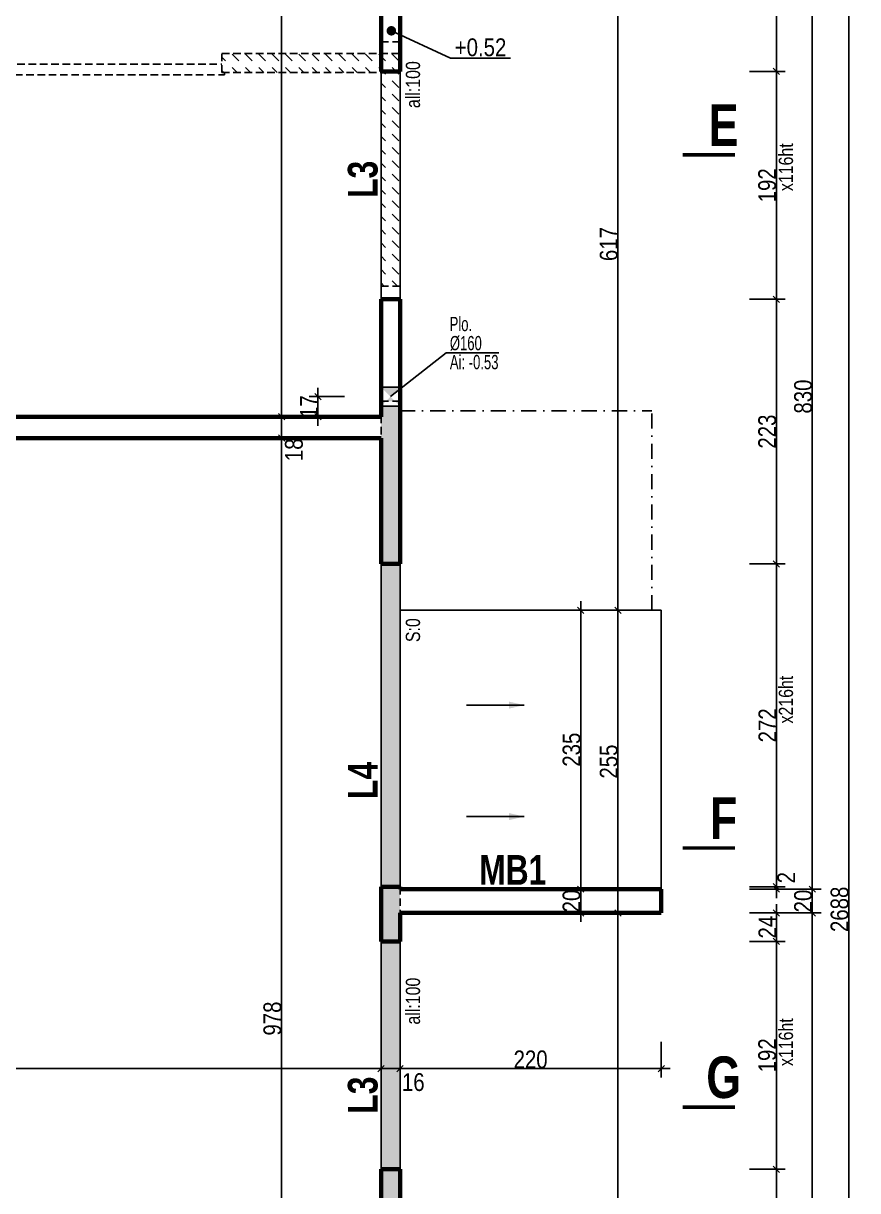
# Model space of a CAD drawing. Header units: centimetres. Extents: x 38820 to 82487, y -36363 to -12804.
# Drawn here: x 50408 to 51111, y -21687 to -20704 of the extents above; entities that cross this region are included whole.
import ezdxf
from ezdxf.enums import TextEntityAlignment as Align

# ---------------------------------------------------------------- set-up
doc = ezdxf.new("R2010")
doc.units = ezdxf.units.CM
doc.header["$LTSCALE"] = 0.5
doc.linetypes.add('CACHEX2', pattern=[19.05, 12.7, -6.35])
doc.linetypes.add('TIRETPTX2', pattern=[50.8, 25.4, -12.7, 0, -12.7])
doc.layers.get('DEFPOINTS').update_dxf_attribs({"linetype": 'CONTINUOUS'})
for name, color, linetype in [('01_cote_gen', 4, 'CONTINUOUS'), ('01_isolant ext', 2, 'TIRETPTX2'), ('01_linteaux', 2, 'CONTINUOUS'), ('01_murs_sup', 2, 'CACHEX2'), ('01_resv', 32, 'CONTINUOUS'), ('01_texte', 230, 'CONTINUOUS'), ('AA_COTES', 2, 'CONTINUOUS')]:
    doc.layers.add(name, color=color, linetype=linetype)
doc.layers.add('01_murs_coup', color=5, linetype='CONTINUOUS', lineweight=60)
doc.styles.add('Arial Narrow', font='ARIALN.TTF')
doc.styles.add('impact', font='impact.ttf')
doc.styles.add('MATTE_TXT', font='arial.ttf')
doc.styles.add('STYLE2', font='ARIALN.TTF')
doc.dimstyles.new('JB50', dxfattribs={"dimscale": 0.1, "dimtxt": 150, "dimasz": 15, "dimexe": 0.1, "dimexo": 0.1, "dimgap": 0.09, "dimtad": 1, "dimdec": 1, "dimdsep": 46, "dimtxsty": 'STYLE2', "dimblk1": 'BOND_G', "dimblk2": 'BOND_D', "dimsah": 1, "dimcen": 1.5, "dimdle": 0.01, "dimse1": 1, "dimse2": 1, "dimclrd": 4, "dimclre": 2, "dimclrt": 6, "dimazin": 2, "dimtfac": 2.333333, "dimtdec": 1, "dimtix": 1, "dimtmove": 2, "dimatfit": 3, "dimldrblk": 'BOND_G', "dimfxl": 1, "dimtolj": 1, "dimtzin": 0, "dimarcsym": 0})
pattern_1 = [(135, (-18726.4956, -4683.299), (-11.22532015, 9e-16), [7.9375, -7.9375])]

# ---------------------------------------------------------------- blocks, each defined once
blk = doc.blocks.new('BOND_G')
at = {"layer": 'AA_COTES', "color": 0}
for p, q in [((0, -5), (0, 15)), ((5, 0), (-5, 0)), ((1.77, 1.77), (-1.77, -1.77))]:
    blk.add_line(p, q, dxfattribs=at)
blk = doc.blocks.new('BOND_D')
at = {"layer": 'AA_COTES', "color": 0}
for p, q in [((5, 0), (-5, 0)), ((-1.77, -1.77), (1.77, 1.77)), ((0, 5), (0, -15))]:
    blk.add_line(p, q, dxfattribs=at)
blk = doc.blocks.new('*D1462')
at = {"layer": '01_cote_gen', "color": 4, "lineweight": -2, "transparency": 16777216}
blk.add_line((50625.78, -22029.84), (50625.78, -21054.84), dxfattribs=at)
at = {"layer": 'DEFPOINTS', "color": 0}
for p in [(50618.27, -21053.34), (50625.78, -21053.34), (50618.28, -22031.34)]:
    blk.add_point(p, dxfattribs=at)
at = {"layer": '01_cote_gen', "color": 4, "lineweight": -2, "transparency": 16777216, "xscale": 1.5, "yscale": 1.5, "zscale": 1.5}
for name, p, rotation in [('BOND_D', (50625.78, -21053.34), 90), ('BOND_G', (50625.78, -22031.34), 270)]:
    blk.add_blockref(name, p, dxfattribs=dict(at, rotation=rotation))
at = {"layer": '01_cote_gen', "color": 6, "transparency": 16777216, "insert": (50618.11, -21542.34), "char_height": 15, "attachment_point": 5, "rotation": 90, "style": 'STYLE2'}
blk.add_mtext('\\A1;978', dxfattribs=at)
blk = doc.blocks.new('*D1463')
at = {"layer": '01_cote_gen', "color": 4, "lineweight": -2, "transparency": 16777216}
blk.add_line((50625.78, -21051.84), (50625.78, -21036.84), dxfattribs=at)
at = {"layer": 'DEFPOINTS', "color": 0}
for p in [(50582.69, -21035.34), (50625.78, -21035.34), (50582.69, -21053.34)]:
    blk.add_point(p, dxfattribs=at)
at = {"layer": '01_cote_gen', "color": 4, "lineweight": -2, "transparency": 16777216, "xscale": 1.5, "yscale": 1.5, "zscale": 1.5}
for name, p, rotation in [('BOND_D', (50625.78, -21035.34), 90), ('BOND_G', (50625.78, -21053.34), 270)]:
    blk.add_blockref(name, p, dxfattribs=dict(at, rotation=rotation))
at = {"layer": '01_cote_gen', "color": 6, "transparency": 16777216, "insert": (50636.28, -21063.16), "char_height": 15, "attachment_point": 5, "rotation": 90, "style": 'STYLE2'}
blk.add_mtext('\\A1;18', dxfattribs=at)
blk = doc.blocks.new('*D1464')
at = {"layer": '01_cote_gen', "color": 4, "lineweight": -2, "transparency": 16777216}
blk.add_line((50625.78, -21033.84), (50625.78, -20123.83), dxfattribs=at)
at = {"layer": 'DEFPOINTS', "color": 0}
for p in [(50618.28, -20122.33), (50625.78, -20122.33), (50618.28, -21035.34)]:
    blk.add_point(p, dxfattribs=at)
at = {"layer": '01_cote_gen', "color": 4, "lineweight": -2, "transparency": 16777216, "xscale": 1.5, "yscale": 1.5, "zscale": 1.5}
for name, p, rotation in [('BOND_D', (50625.78, -20122.33), 90), ('BOND_G', (50625.78, -21035.34), 270)]:
    blk.add_blockref(name, p, dxfattribs=dict(at, rotation=rotation))
at = {"layer": '01_cote_gen', "color": 6, "transparency": 16777216, "insert": (50618.11, -20578.83), "char_height": 15, "attachment_point": 5, "rotation": 90, "style": 'STYLE2'}
blk.add_mtext('\\A1;913', dxfattribs=at)
blk = doc.blocks.new('*D1466')
at = {"layer": '01_cote_gen', "color": 4, "lineweight": -2, "transparency": 16777216}
blk.add_line((51103.61, -20107.83), (51103.61, -22792.82), dxfattribs=at)
at = {"layer": 'DEFPOINTS', "color": 0}
for p in [(51014.16, -20106.33), (51014.44, -22794.32), (51103.61, -22794.32)]:
    blk.add_point(p, dxfattribs=at)
at = {"layer": '01_cote_gen', "color": 4, "lineweight": -2, "transparency": 16777216, "xscale": 1.5, "yscale": 1.5, "zscale": 1.5}
for name, p, rotation in [('BOND_G', (51103.61, -20106.33), 90), ('BOND_D', (51103.61, -22794.32), 270)]:
    blk.add_blockref(name, p, dxfattribs=dict(at, rotation=rotation))
at = {"layer": '01_cote_gen', "color": 6, "transparency": 16777216, "insert": (51095.94, -21450.33), "char_height": 15, "attachment_point": 5, "rotation": 90, "style": 'STYLE2'}
blk.add_mtext('\\A1;2688', dxfattribs=at)
blk = doc.blocks.new('*D1492')
at = {"layer": '01_cote_gen', "color": 4, "lineweight": -2, "transparency": 16777216}
blk.add_line((51042.63, -20604.83), (51042.63, -20742.83), dxfattribs=at)
at = {"layer": 'DEFPOINTS', "color": 0}
for p in [(51014.09, -20603.33), (51014.16, -20744.33), (51042.63, -20744.33)]:
    blk.add_point(p, dxfattribs=at)
at = {"layer": '01_cote_gen', "color": 4, "lineweight": -2, "transparency": 16777216, "xscale": 1.5, "yscale": 1.5, "zscale": 1.5}
for name, p, rotation in [('BOND_G', (51042.63, -20603.33), 90), ('BOND_D', (51042.63, -20744.33), 270)]:
    blk.add_blockref(name, p, dxfattribs=dict(at, rotation=rotation))
at = {"layer": '01_cote_gen', "color": 6, "transparency": 16777216, "insert": (51035.09, -20673.83), "char_height": 15, "attachment_point": 5, "rotation": 90, "style": 'STYLE2'}
blk.add_mtext('\\A1;141', dxfattribs=at)
blk = doc.blocks.new('*D1493')
at = {"layer": '01_cote_gen', "color": 4, "lineweight": -2, "transparency": 16777216}
blk.add_line((51042.63, -20745.83), (51042.63, -20934.83), dxfattribs=at)
at = {"layer": 'DEFPOINTS', "color": 0}
for p in [(51020.13, -20744.33), (50998.16, -20936.33), (51042.63, -20936.33)]:
    blk.add_point(p, dxfattribs=at)
at = {"layer": '01_cote_gen', "color": 4, "lineweight": -2, "transparency": 16777216, "xscale": 1.5, "yscale": 1.5, "zscale": 1.5}
for name, p, rotation in [('BOND_G', (51042.63, -20744.33), 90), ('BOND_D', (51042.63, -20936.33), 270)]:
    blk.add_blockref(name, p, dxfattribs=dict(at, rotation=rotation))
at = {"layer": '01_cote_gen', "color": 6, "transparency": 16777216, "insert": (51034.96, -20840.33), "char_height": 15, "attachment_point": 5, "rotation": 90, "style": 'STYLE2'}
blk.add_mtext('\\A1;192', dxfattribs=at)
blk = doc.blocks.new('*D1345')
at = {"layer": '01_cote_gen', "color": 4, "lineweight": -2, "ltscale": 2, "transparency": 16777216}
blk.add_line((51042.63, -21670.83), (51042.63, -21763.83), dxfattribs=at)
at = {"layer": 'DEFPOINTS', "color": 0, "ltscale": 2}
for p in [(51010.8, -21669.33), (51020.13, -21765.33), (51042.63, -21765.33)]:
    blk.add_point(p, dxfattribs=at)
at = {"layer": '01_cote_gen', "color": 4, "lineweight": -2, "ltscale": 2, "transparency": 16777216, "xscale": 1.5, "yscale": 1.5, "zscale": 1.5}
for name, p, rotation in [('BOND_G', (51042.63, -21669.33), 90), ('BOND_D', (51042.63, -21765.33), 270)]:
    blk.add_blockref(name, p, dxfattribs=dict(at, rotation=rotation))
at = {"layer": '01_cote_gen', "color": 6, "ltscale": 2, "transparency": 16777216, "insert": (51034.96, -21717.33), "char_height": 15, "attachment_point": 5, "rotation": 90, "style": 'STYLE2'}
blk.add_mtext('\\A1;96', dxfattribs=at)
blk = doc.blocks.new('*D1410')
at = {"layer": '01_cote_gen', "color": 4, "lineweight": -2, "ltscale": 2, "transparency": 16777216}
blk.add_line((51042.63, -20937.83), (51042.63, -21157.83), dxfattribs=at)
at = {"layer": 'DEFPOINTS', "color": 0, "ltscale": 2}
for p in [(51020.13, -20936.33), (50725.61, -21159.33), (51042.63, -21159.33)]:
    blk.add_point(p, dxfattribs=at)
at = {"layer": '01_cote_gen', "color": 4, "lineweight": -2, "ltscale": 2, "transparency": 16777216, "xscale": 1.5, "yscale": 1.5, "zscale": 1.5}
for name, p, rotation in [('BOND_G', (51042.63, -20936.33), 90), ('BOND_D', (51042.63, -21159.33), 270)]:
    blk.add_blockref(name, p, dxfattribs=dict(at, rotation=rotation))
at = {"layer": '01_cote_gen', "color": 6, "ltscale": 2, "transparency": 16777216, "insert": (51034.96, -21047.83), "char_height": 15, "attachment_point": 5, "rotation": 90, "style": 'STYLE2'}
blk.add_mtext('\\A1;223', dxfattribs=at)
blk = doc.blocks.new('*D1411')
at = {"layer": '01_cote_gen', "color": 4, "lineweight": -2, "ltscale": 2, "transparency": 16777216}
blk.add_line((51042.63, -21160.83), (51042.63, -21429.83), dxfattribs=at)
at = {"layer": 'DEFPOINTS', "color": 0, "ltscale": 2}
for p in [(51020.13, -21159.33), (50709.61, -21431.33), (51042.63, -21431.33)]:
    blk.add_point(p, dxfattribs=at)
at = {"layer": '01_cote_gen', "color": 4, "lineweight": -2, "ltscale": 2, "transparency": 16777216, "xscale": 1.5, "yscale": 1.5, "zscale": 1.5}
for name, p, rotation in [('BOND_G', (51042.63, -21159.33), 90), ('BOND_D', (51042.63, -21431.33), 270)]:
    blk.add_blockref(name, p, dxfattribs=dict(at, rotation=rotation))
at = {"layer": '01_cote_gen', "color": 6, "ltscale": 2, "transparency": 16777216, "insert": (51035.09, -21295.33), "char_height": 15, "attachment_point": 5, "rotation": 90, "style": 'STYLE2'}
blk.add_mtext('\\A1;272', dxfattribs=at)
blk = doc.blocks.new('*D1412')
at = {"layer": '01_cote_gen', "color": 4, "lineweight": -2, "ltscale": 2, "transparency": 16777216}
for p, q in [((51042.63, -21429.83), (51042.63, -21428.33)), ((51042.63, -21433.33), (51042.63, -21431.33)), ((51042.63, -21434.83), (51042.63, -21436.33))]:
    blk.add_line(p, q, dxfattribs=at)
at = {"layer": 'DEFPOINTS', "color": 0, "ltscale": 2}
for p in [(50945.61, -21433.33), (51020.13, -21431.33), (51042.63, -21431.33)]:
    blk.add_point(p, dxfattribs=at)
at = {"layer": '01_cote_gen', "color": 4, "lineweight": -2, "ltscale": 2, "transparency": 16777216, "xscale": 1.5, "yscale": 1.5, "zscale": 1.5}
for name, p, rotation in [('BOND_D', (51042.63, -21431.33), 270), ('BOND_G', (51042.63, -21433.33), 90)]:
    blk.add_blockref(name, p, dxfattribs=dict(at, rotation=rotation))
at = {"layer": '01_cote_gen', "color": 6, "ltscale": 2, "transparency": 16777216, "insert": (51050.93, -21423.65), "char_height": 15, "attachment_point": 5, "rotation": 90, "style": 'STYLE2'}
blk.add_mtext('\\A1;2', dxfattribs=at)
blk = doc.blocks.new('*D1413')
at = {"layer": '01_cote_gen', "color": 4, "lineweight": -2, "ltscale": 2, "transparency": 16777216}
blk.add_line((51072.87, -20604.83), (51072.87, -21431.83), dxfattribs=at)
at = {"layer": 'DEFPOINTS', "color": 0, "ltscale": 2}
for p in [(51020.13, -20603.33), (50945.61, -21433.33), (51072.87, -21433.33)]:
    blk.add_point(p, dxfattribs=at)
at = {"layer": '01_cote_gen', "color": 4, "lineweight": -2, "ltscale": 2, "transparency": 16777216, "xscale": 1.5, "yscale": 1.5, "zscale": 1.5}
for name, p, rotation in [('BOND_G', (51072.87, -20603.33), 90), ('BOND_D', (51072.87, -21433.33), 270)]:
    blk.add_blockref(name, p, dxfattribs=dict(at, rotation=rotation))
at = {"layer": '01_cote_gen', "color": 6, "ltscale": 2, "transparency": 16777216, "insert": (51065.2, -21018.33), "char_height": 15, "attachment_point": 5, "rotation": 90, "style": 'STYLE2'}
blk.add_mtext('\\A1;830', dxfattribs=at)
blk = doc.blocks.new('*D1414')
at = {"layer": '01_cote_gen', "color": 4, "lineweight": -2, "ltscale": 2, "transparency": 16777216}
blk.add_line((51072.87, -21434.83), (51072.87, -21451.83), dxfattribs=at)
at = {"layer": 'DEFPOINTS', "color": 0, "ltscale": 2}
for p in [(50945.61, -21433.33), (50945.61, -21453.33), (51072.87, -21453.33)]:
    blk.add_point(p, dxfattribs=at)
at = {"layer": '01_cote_gen', "color": 4, "lineweight": -2, "ltscale": 2, "transparency": 16777216, "xscale": 1.5, "yscale": 1.5, "zscale": 1.5}
for name, p, rotation in [('BOND_G', (51072.87, -21433.33), 90), ('BOND_D', (51072.87, -21453.33), 270)]:
    blk.add_blockref(name, p, dxfattribs=dict(at, rotation=rotation))
at = {"layer": '01_cote_gen', "color": 6, "ltscale": 2, "transparency": 16777216, "insert": (51065.2, -21443.33), "char_height": 15, "attachment_point": 5, "rotation": 90, "style": 'STYLE2'}
blk.add_mtext('\\A1;20', dxfattribs=at)
blk = doc.blocks.new('*D1415')
at = {"layer": '01_cote_gen', "color": 4, "lineweight": -2, "ltscale": 2, "transparency": 16777216}
blk.add_line((51042.63, -21454.83), (51042.63, -21475.83), dxfattribs=at)
at = {"layer": 'DEFPOINTS', "color": 0, "ltscale": 2}
for p in [(51020.13, -21453.33), (51012.63, -21477.33), (51042.63, -21477.33)]:
    blk.add_point(p, dxfattribs=at)
at = {"layer": '01_cote_gen', "color": 4, "lineweight": -2, "ltscale": 2, "transparency": 16777216, "xscale": 1.5, "yscale": 1.5, "zscale": 1.5}
for name, p, rotation in [('BOND_G', (51042.63, -21453.33), 90), ('BOND_D', (51042.63, -21477.33), 270)]:
    blk.add_blockref(name, p, dxfattribs=dict(at, rotation=rotation))
at = {"layer": '01_cote_gen', "color": 6, "ltscale": 2, "transparency": 16777216, "insert": (51035.09, -21465.33), "char_height": 15, "attachment_point": 5, "rotation": 90, "style": 'STYLE2'}
blk.add_mtext('\\A1;24', dxfattribs=at)
blk = doc.blocks.new('*D1416')
at = {"layer": '01_cote_gen', "color": 4, "lineweight": -2, "ltscale": 2, "transparency": 16777216}
blk.add_line((51042.63, -21478.83), (51042.63, -21667.83), dxfattribs=at)
at = {"layer": 'DEFPOINTS', "color": 0, "ltscale": 2}
for p in [(51020.13, -21477.33), (51010.8, -21669.33), (51042.63, -21669.33)]:
    blk.add_point(p, dxfattribs=at)
at = {"layer": '01_cote_gen', "color": 4, "lineweight": -2, "ltscale": 2, "transparency": 16777216, "xscale": 1.5, "yscale": 1.5, "zscale": 1.5}
for name, p, rotation in [('BOND_G', (51042.63, -21477.33), 90), ('BOND_D', (51042.63, -21669.33), 270)]:
    blk.add_blockref(name, p, dxfattribs=dict(at, rotation=rotation))
at = {"layer": '01_cote_gen', "color": 6, "ltscale": 2, "transparency": 16777216, "insert": (51034.96, -21573.33), "char_height": 15, "attachment_point": 5, "rotation": 90, "style": 'STYLE2'}
blk.add_mtext('\\A1;192', dxfattribs=at)
blk = doc.blocks.new('*D1421')
at = {"layer": '01_cote_gen', "color": 4, "lineweight": -2, "ltscale": 2, "transparency": 16777216}
blk.add_line((51072.87, -21454.83), (51072.87, -22338.83), dxfattribs=at)
at = {"layer": 'DEFPOINTS', "color": 0, "ltscale": 2}
for p in [(50894.73, -21453.33), (50906.73, -22340.33), (51072.87, -22340.33)]:
    blk.add_point(p, dxfattribs=at)
at = {"layer": '01_cote_gen', "color": 4, "lineweight": -2, "ltscale": 2, "transparency": 16777216, "xscale": 1.5, "yscale": 1.5, "zscale": 1.5}
for name, p, rotation in [('BOND_G', (51072.87, -21453.33), 90), ('BOND_D', (51072.87, -22340.33), 270)]:
    blk.add_blockref(name, p, dxfattribs=dict(at, rotation=rotation))
at = {"layer": '01_cote_gen', "color": 6, "ltscale": 2, "transparency": 16777216, "insert": (51065.2, -21896.83), "char_height": 15, "attachment_point": 5, "rotation": 90, "style": 'STYLE2'}
blk.add_mtext('\\A1;887', dxfattribs=at)
blk = doc.blocks.new('*D1424')
at = {"layer": '01_cote_gen', "color": 4, "lineweight": -2, "ltscale": 2, "transparency": 16777216}
blk.add_line((50944.11, -21584.5), (50727.11, -21584.5), dxfattribs=at)
at = {"layer": 'DEFPOINTS', "color": 0, "ltscale": 2}
for p in [(50945.61, -21531.33), (50725.61, -21584.5), (50725.61, -21597)]:
    blk.add_point(p, dxfattribs=at)
at = {"layer": '01_cote_gen', "color": 4, "lineweight": -2, "ltscale": 2, "transparency": 16777216, "xscale": 1.5, "yscale": 1.5, "zscale": 1.5, "rotation": 180}
blk.add_blockref('BOND_D', (50725.61, -21584.5), dxfattribs=at)
at = {"layer": '01_cote_gen', "color": 4, "lineweight": -2, "ltscale": 2, "transparency": 16777216, "xscale": 1.5, "yscale": 1.5, "zscale": 1.5}
blk.add_blockref('BOND_G', (50945.61, -21584.5), dxfattribs=at)
at = {"layer": '01_cote_gen', "color": 6, "ltscale": 2, "transparency": 16777216, "insert": (50835.61, -21576.83), "char_height": 15, "attachment_point": 5, "style": 'STYLE2'}
blk.add_mtext('\\A1;220', dxfattribs=at)
blk = doc.blocks.new('*D1427')
at = {"layer": '01_cote_gen', "color": 4, "lineweight": -2, "ltscale": 2, "transparency": 16777216}
blk.add_line((50724.11, -21584.5), (50711.11, -21584.5), dxfattribs=at)
at = {"layer": 'DEFPOINTS', "color": 0, "ltscale": 2}
for p in [(50709.61, -21584.5), (50709.61, -21621.5), (50725.61, -21621.5)]:
    blk.add_point(p, dxfattribs=at)
at = {"layer": '01_cote_gen', "color": 4, "lineweight": -2, "ltscale": 2, "transparency": 16777216, "xscale": 1.5, "yscale": 1.5, "zscale": 1.5, "rotation": 180}
blk.add_blockref('BOND_D', (50709.61, -21584.5), dxfattribs=at)
at = {"layer": '01_cote_gen', "color": 4, "lineweight": -2, "ltscale": 2, "transparency": 16777216, "xscale": 1.5, "yscale": 1.5, "zscale": 1.5}
blk.add_blockref('BOND_G', (50725.61, -21584.5), dxfattribs=at)
at = {"layer": '01_cote_gen', "color": 6, "ltscale": 2, "transparency": 16777216, "insert": (50736.76, -21595.97), "char_height": 15, "attachment_point": 5, "style": 'STYLE2'}
blk.add_mtext('\\A1;16', dxfattribs=at)
blk = doc.blocks.new('*D1428')
at = {"layer": '01_cote_gen', "color": 4, "lineweight": -2, "ltscale": 2, "transparency": 16777216}
blk.add_line((50708.11, -21584.5), (50040.11, -21584.5), dxfattribs=at)
at = {"layer": 'DEFPOINTS', "color": 0, "ltscale": 2}
for p in [(50038.61, -21584.5), (50038.61, -21606.99), (50709.61, -21607)]:
    blk.add_point(p, dxfattribs=at)
at = {"layer": '01_cote_gen', "color": 4, "lineweight": -2, "ltscale": 2, "transparency": 16777216, "xscale": 1.5, "yscale": 1.5, "zscale": 1.5, "rotation": 180}
blk.add_blockref('BOND_D', (50038.61, -21584.5), dxfattribs=at)
at = {"layer": '01_cote_gen', "color": 4, "lineweight": -2, "ltscale": 2, "transparency": 16777216, "xscale": 1.5, "yscale": 1.5, "zscale": 1.5}
blk.add_blockref('BOND_G', (50709.61, -21584.5), dxfattribs=at)
at = {"layer": '01_cote_gen', "color": 6, "ltscale": 2, "transparency": 16777216, "insert": (50374.11, -21576.83), "char_height": 15, "attachment_point": 5, "style": 'STYLE2'}
blk.add_mtext('\\A1;671', dxfattribs=at)
blk = doc.blocks.new('*D1641')
at = {"layer": '01_cote_gen', "color": 4, "lineweight": -2, "transparency": 16777216}
blk.add_line((50909.14, -20582.83), (50909.14, -21196.83), dxfattribs=at)
at = {"layer": 'DEFPOINTS', "color": 0}
for p in [(50765.61, -20581.33), (50861.96, -21198.33), (50909.14, -21198.33)]:
    blk.add_point(p, dxfattribs=at)
at = {"layer": '01_cote_gen', "color": 4, "lineweight": -2, "transparency": 16777216, "xscale": 1.5, "yscale": 1.5, "zscale": 1.5}
for name, p, rotation in [('BOND_G', (50909.14, -20581.33), 90), ('BOND_D', (50909.14, -21198.33), 270)]:
    blk.add_blockref(name, p, dxfattribs=dict(at, rotation=rotation))
at = {"layer": '01_cote_gen', "color": 6, "transparency": 16777216, "insert": (50901.47, -20889.83), "char_height": 15, "attachment_point": 5, "rotation": 90, "style": 'STYLE2'}
blk.add_mtext('\\A1;617', dxfattribs=at)
blk = doc.blocks.new('*D1642')
at = {"layer": '01_cote_gen', "color": 4, "lineweight": -2, "transparency": 16777216}
blk.add_line((50909.14, -21199.83), (50909.14, -21451.83), dxfattribs=at)
at = {"layer": 'DEFPOINTS', "color": 0}
for p in [(50886.64, -21198.33), (50886.64, -21453.33), (50909.14, -21453.33)]:
    blk.add_point(p, dxfattribs=at)
at = {"layer": '01_cote_gen', "color": 4, "lineweight": -2, "transparency": 16777216, "xscale": 1.5, "yscale": 1.5, "zscale": 1.5}
for name, p, rotation in [('BOND_G', (50909.14, -21198.33), 90), ('BOND_D', (50909.14, -21453.33), 270)]:
    blk.add_blockref(name, p, dxfattribs=dict(at, rotation=rotation))
at = {"layer": '01_cote_gen', "color": 6, "transparency": 16777216, "insert": (50901.47, -21325.83), "char_height": 15, "attachment_point": 5, "rotation": 90, "style": 'STYLE2'}
blk.add_mtext('\\A1;255', dxfattribs=at)
blk = doc.blocks.new('*D1643')
at = {"layer": '01_cote_gen', "color": 4, "lineweight": -2, "transparency": 16777216}
blk.add_line((50877.82, -21199.83), (50877.82, -21431.83), dxfattribs=at)
at = {"layer": 'DEFPOINTS', "color": 0}
for p in [(50871, -21198.33), (50871, -21433.33), (50877.82, -21433.33)]:
    blk.add_point(p, dxfattribs=at)
at = {"layer": '01_cote_gen', "color": 4, "lineweight": -2, "transparency": 16777216, "xscale": 1.5, "yscale": 1.5, "zscale": 1.5}
for name, p, rotation in [('BOND_G', (50877.82, -21198.33), 90), ('BOND_D', (50877.82, -21433.33), 270)]:
    blk.add_blockref(name, p, dxfattribs=dict(at, rotation=rotation))
at = {"layer": '01_cote_gen', "color": 6, "transparency": 16777216, "insert": (50870.15, -21315.83), "char_height": 15, "attachment_point": 5, "rotation": 90, "style": 'STYLE2'}
blk.add_mtext('\\A1;235', dxfattribs=at)
blk = doc.blocks.new('*D1644')
at = {"layer": '01_cote_gen', "color": 4, "lineweight": -2, "transparency": 16777216}
blk.add_line((50877.82, -21434.83), (50877.82, -21451.83), dxfattribs=at)
at = {"layer": 'DEFPOINTS', "color": 0}
for p in [(50865.37, -21433.33), (50865.37, -21453.33), (50877.82, -21453.33)]:
    blk.add_point(p, dxfattribs=at)
at = {"layer": '01_cote_gen', "color": 4, "lineweight": -2, "transparency": 16777216, "xscale": 1.5, "yscale": 1.5, "zscale": 1.5}
for name, p, rotation in [('BOND_G', (50877.82, -21433.33), 90), ('BOND_D', (50877.82, -21453.33), 270)]:
    blk.add_blockref(name, p, dxfattribs=dict(at, rotation=rotation))
at = {"layer": '01_cote_gen', "color": 6, "transparency": 16777216, "insert": (50870.15, -21443.33), "char_height": 15, "attachment_point": 5, "rotation": 90, "style": 'STYLE2'}
blk.add_mtext('\\A1;20', dxfattribs=at)
blk = doc.blocks.new('*D1645')
at = {"layer": '01_cote_gen', "color": 4, "lineweight": -2, "transparency": 16777216}
blk.add_line((50909.14, -21454.83), (50909.14, -22150.79), dxfattribs=at)
at = {"layer": 'DEFPOINTS', "color": 0}
for p in [(50835.61, -21453.33), (50835.61, -22152.29), (50909.14, -22152.29)]:
    blk.add_point(p, dxfattribs=at)
at = {"layer": '01_cote_gen', "color": 4, "lineweight": -2, "transparency": 16777216, "xscale": 1.5, "yscale": 1.5, "zscale": 1.5}
for name, p, rotation in [('BOND_G', (50909.14, -21453.33), 90), ('BOND_D', (50909.14, -22152.29), 270)]:
    blk.add_blockref(name, p, dxfattribs=dict(at, rotation=rotation))
at = {"layer": '01_cote_gen', "color": 6, "transparency": 16777216, "insert": (50901.47, -21802.81), "char_height": 15, "attachment_point": 5, "rotation": 90, "style": 'STYLE2'}
blk.add_mtext('\\A1;699', dxfattribs=at)
blk = doc.blocks.new('*D1821')
at = {"layer": '01_resv', "color": 4, "lineweight": -2, "transparency": 16777216}
blk.add_line((50656.46, -21033.84), (50656.46, -21019.86), dxfattribs=at)
at = {"layer": 'DEFPOINTS', "color": 0}
for p in [(50656.46, -21018.36), (50717.61, -21018.36), (50699.28, -21035.34)]:
    blk.add_point(p, dxfattribs=at)
at = {"layer": '01_resv', "color": 4, "lineweight": -2, "transparency": 16777216, "xscale": 1.5, "yscale": 1.5, "zscale": 1.5}
for name, p, rotation in [('BOND_D', (50656.46, -21018.36), 90), ('BOND_G', (50656.46, -21035.34), 270)]:
    blk.add_blockref(name, p, dxfattribs=dict(at, rotation=rotation))
at = {"layer": '01_resv', "color": 6, "transparency": 16777216, "insert": (50648.92, -21026.85), "char_height": 15, "attachment_point": 5, "rotation": 90, "style": 'STYLE2'}
blk.add_mtext('\\A1;17', dxfattribs=at)

msp = doc.modelspace()

# ---------------------------------------------------------------- hatches: boundary and pattern name
at = {"layer": '01_murs_sup'}
h = msp.add_hatch(dxfattribs=at)
h.set_pattern_fill('DASH', color=256, scale=2.5, angle=135)
h.set_pattern_definition(pattern_1)
h.paths.add_polyline_path([(50725.613, -20729.333), (50575.611, -20729.333), (50575.611, -20745.333), (50709.613, -20745.333), (50709.613, -20925.331), (50725.613, -20925.331)])
h = msp.add_hatch(dxfattribs=at)
h.set_pattern_fill('DASH', color=256, scale=2.5, angle=135)
h.set_pattern_definition(pattern_1)
h.paths.add_polyline_path([(50725.613, -21022.331), (50709.613, -21022.331), (50709.613, -22031.341), (50038.613, -22031.341), (50038.613, -21776.339), (50020.613, -21776.339), (50020.613, -22049.341), (50055.616, -22049.341), (50055.616, -22225.337), (50020.613, -22225.331), (50020.613, -22382.33), (50038.613, -22382.329), (50038.613, -22243.332), (50073.616, -22243.331), (50073.616, -22049.341), (50709.613, -22049.341), (50709.613, -22277.29), (50725.613, -22277.29)])

# ---------------------------------------------------------------- linework, layer by layer
at = {"layer": '01_isolant ext'}
for p in [(50725.613, -21030.331), (50937.613, -21198.331)]:
    msp.add_line(p, (50937.613, -21030.331), dxfattribs=at)
at = {"layer": '01_linteaux'}
for p, q in [((50709.613, -20744.331), (50709.613, -20936.331)), ((50725.613, -20744.331), (50725.613, -20936.331)), ((50709.613, -21431.331), (50709.613, -21159.331)), ((50725.613, -21431.331), (50725.613, -21159.331)), ((50725.613, -21198.331), (50945.613, -21198.331)), ((50945.613, -21198.331), (50945.613, -21433.331)), ((50709.613, -21477.331), (50709.613, -21669.332)), ((50725.613, -21477.331), (50725.613, -21669.332))]:
    msp.add_line(p, q, dxfattribs=at)
at = {"layer": '01_murs_coup'}
for p, q in [((50709.613, -20581.33), (50709.613, -20744.331)), ((50725.613, -20744.331), (50725.613, -20581.33)), ((50709.613, -20744.331), (50725.613, -20744.331)), ((50709.613, -21035.336), (50709.613, -20936.331)), ((50709.613, -20936.331), (50725.613, -20936.331)), ((50725.613, -20936.331), (50725.613, -21159.331)), ((50038.617, -21035.336), (50709.613, -21035.336)), ((50709.613, -21053.336), (50038.617, -21053.342)), ((50709.613, -21159.331), (50709.613, -21053.336)), ((50725.613, -21159.331), (50709.613, -21159.331)), ((50709.613, -21431.331), (50725.613, -21431.331)), ((50709.613, -21477.331), (50709.613, -21431.331)), ((50725.613, -21431.331), (50725.613, -21433.331)), ((50725.613, -21433.331), (50945.613, -21433.331)), ((50945.613, -21433.331), (50945.613, -21453.331)), ((50725.613, -21453.331), (50725.613, -21477.331)), ((50725.613, -21453.331), (50945.613, -21453.331)), ((50709.613, -21477.331), (50725.613, -21477.331)), ((50709.613, -21765.331), (50709.613, -21669.332)), ((50709.613, -21669.332), (50725.613, -21669.332)), ((50725.613, -21669.332), (50725.613, -21765.331))]:
    msp.add_line(p, q, dxfattribs=at)
at = {"layer": '01_murs_sup'}
for p, q in [((50709.613, -20719.333), (50725.613, -20719.333)), ((50575.611, -20745.333), (50575.611, -20729.286)), ((50575.611, -20729.333), (50725.613, -20729.333)), ((50725.613, -20729.333), (50725.613, -20925.331)), ((50393.611, -20738.326), (50575.611, -20738.326)), ((50391.612, -20747.326), (50577.612, -20747.326)), ((50575.611, -20745.333), (50709.613, -20745.333)), ((50577.612, -20747.326), (50577.611, -20745.326)), ((50709.613, -20745.331), (50709.613, -20925.331)), ((50709.613, -20925.331), (50725.613, -20925.331)), ((50709.613, -21022.031), (50709.613, -20925.331)), ((50725.613, -21022.031), (50725.613, -20925.331)), ((50709.613, -22031.341), (50709.613, -21022.031)), ((50709.613, -21022.331), (50725.613, -21022.331)), ((50725.613, -21022.031), (50725.613, -22277.29))]:
    msp.add_line(p, q, dxfattribs=at)
at = {"layer": '01_resv'}
for p, q in [((50709.612, -21010.356), (50725.613, -21010.356)), ((50709.613, -21026.355), (50709.613, -21010.356)), ((50725.613, -21010.356), (50725.611, -21026.355)), ((50725.611, -21026.355), (50709.613, -21026.355))]:
    msp.add_line(p, q, dxfattribs=at)
msp.add_solid([(50709.613, -21010.357), (50725.613, -21010.359), (50725.613, -21026.355), (50709.613, -21026.356)], dxfattribs=at)
at = {"layer": '01_texte'}
for p, q in [((50718.308, -20710.162), (50768.129, -20733.296)), ((50768.129, -20733.296), (50818.684, -20733.296)), ((50717.613, -21018.357), (50764.421, -20981.45)), ((50808.784, -20981.45), (50764.421, -20981.45)), ((50830.196, -21278.279), (50781.665, -21278.279)), ((50830.196, -21372.197), (50781.665, -21372.197))]:
    msp.add_line(p, q, dxfattribs=at)
at = {"layer": '01_texte', "const_width": 4}
msp.add_lwpolyline([(50716.308, -20710.162, 1), (50720.308, -20710.162, 1)], format="xyb", close=True, dxfattribs=at)
at = {"layer": '01_texte', "const_width": 3}
for points in [[(51007.859, -20814.729), (50963.608, -20814.729)], [(51007.859, -21398.644), (50963.608, -21398.644)], [(51007.859, -21616.919), (50963.608, -21616.919)]]:
    msp.add_lwpolyline(points, dxfattribs=at)
at = {"layer": '01_texte'}
for points in [[(50830.196, -21278.279), (50817.41, -21275.298), (50817.41, -21278.279)], [(50830.196, -21278.279), (50817.41, -21281.26), (50817.41, -21278.279)], [(50830.196, -21372.197), (50817.41, -21369.216), (50817.41, -21372.197)], [(50830.196, -21372.197), (50817.41, -21375.178), (50817.41, -21372.197)]]:
    msp.add_solid(points, dxfattribs=at)

# ---------------------------------------------------------------- texts
at = {"layer": '01_texte', "style": 'Arial Narrow'}
msp.add_text('+0.52', height=15, dxfattribs=at).set_placement((50771.684, -20731.55))
at = {"layer": '01_texte', "style": 'MATTE_TXT', "width": 0.8}
for s, p in [('all:100', (50746.068, -20755.513)), ('x116ht', (51060.262, -20825.098)), ('S:0', (50746.068, -21215.124)), ('x216ht', (51060.262, -21273.641)), ('all:100', (50746.068, -21527.672)), ('x116ht', (51060.262, -21562.271))]:
    msp.add_text(s, height=12, rotation=90, dxfattribs=at).set_placement(p, align=Align.BOTTOM_CENTER)
at = {"layer": '01_texte', "style": 'impact'}
for s, height, rotation, p in [('E', 35, 0, (50998.2, -20817.581)), ('L3', 25, 90, (50714.138, -20835.307)), ('L4', 25, 90, (50714.138, -21341.708)), ('F', 35, 0, (50998.2, -21401.497)), ('G', 35, 0, (50998.2, -21619.771)), ('L3', 25, 90, (50714.138, -21606.865))]:
    msp.add_text(s, height=height, rotation=rotation, dxfattribs=at).set_placement(p, align=Align.BOTTOM_CENTER)
at = {"layer": '01_texte', "style": 'Arial Narrow', "width": 0.8}
for s, p in [('Plo.', (50767.382, -20963.17)), ('%%C160', (50767.588, -20979.29)), ('Ai: -0.53', (50767.588, -20995.266))]:
    msp.add_text(s, height=12, dxfattribs=at).set_placement(p)
at = {"layer": '01_texte', "style": 'impact'}
msp.add_text('MB1', height=25, dxfattribs=at).set_placement((50820.55, -21437.117), align=Align.BOTTOM_CENTER)

# ---------------------------------------------------------------- dimensions: what is measured, and where the dimension line sits
at = {"layer": '01_cote_gen'}
for base, p1, p2, picture, middle in [((51103.609, -22794.318), (51014.163, -20106.333), (51014.436, -22794.318), '*D1466', (51095.942, -21450.326)), ((50625.778, -20122.333), (50618.278, -21035.336), (50618.278, -20122.333), '*D1464', (50618.11, -20578.835)), ((50909.137, -21198.331), (50765.613, -20581.33), (50861.958, -21198.331), '*D1641', (50901.469, -20889.831)), ((51042.629, -20744.331), (51014.091, -20603.33), (51014.163, -20744.331), '*D1492', (51035.089, -20673.831)), ((51042.629, -20936.331), (51020.129, -20744.331), (50998.163, -20936.331), '*D1493', (51034.961, -20840.331)), ((50625.778, -21053.337), (50618.278, -22031.341), (50618.269, -21053.337), '*D1462', (50618.11, -21542.339)), ((50877.817, -21433.331), (50871.003, -21198.331), (50871.003, -21433.331), '*D1643', (50870.149, -21315.831)), ((50909.137, -21453.331), (50886.637, -21198.331), (50886.637, -21453.331), '*D1642', (50901.469, -21325.831)), ((50877.817, -21453.331), (50865.372, -21433.331), (50865.372, -21453.331), '*D1644', (50870.149, -21443.331)), ((50909.137, -22152.29), (50835.613, -21453.331), (50835.613, -22152.29), '*D1645', (50901.469, -21802.811))]:
    dim = msp.add_linear_dim(base=base, p1=p1, p2=p2, angle=90, dimstyle='JB50', dxfattribs=at)
    dim.commit()
    dim.dimension.update_dxf_attribs({"geometry": picture, "text_midpoint": middle})
at = {"layer": '01_cote_gen', "ltscale": 2}
for base, p1, p2, picture, middle in [((51072.87, -21433.331), (51020.129, -20603.33), (50945.613, -21433.331), '*D1413', (51065.202, -21018.331)), ((51042.629, -21159.331), (51020.129, -20936.331), (50725.613, -21159.331), '*D1410', (51034.961, -21047.831)), ((51042.629, -21431.331), (51020.129, -21159.331), (50709.613, -21431.331), '*D1411', (51035.089, -21295.331)), ((51072.87, -21453.331), (50945.613, -21433.331), (50945.613, -21453.331), '*D1414', (51065.202, -21443.331)), ((51072.87, -22340.331), (50894.729, -21453.331), (50906.729, -22340.331), '*D1421', (51065.202, -21896.831)), ((51042.629, -21477.331), (51020.129, -21453.331), (51012.629, -21477.331), '*D1415', (51035.089, -21465.331)), ((51042.629, -21669.331), (51020.129, -21477.331), (51010.802, -21669.331), '*D1416', (51034.961, -21573.331)), ((51042.629, -21765.331), (51010.802, -21669.331), (51020.129, -21765.331), '*D1345', (51034.961, -21717.331))]:
    dim = msp.add_linear_dim(base=base, p1=p1, p2=p2, angle=90, dimstyle='JB50', dxfattribs=at)
    dim.commit()
    dim.dimension.update_dxf_attribs({"geometry": picture, "text_midpoint": middle})
at = {"layer": '01_cote_gen'}
dim = msp.add_linear_dim(base=(50625.778, -21035.336), p1=(50582.691, -21053.337), p2=(50582.691, -21035.336), angle=90, dimstyle='JB50', dxfattribs=at)
dim.commit()
dim.dimension.update_dxf_attribs({"geometry": '*D1463', "text_midpoint": (50636.279, -21063.162), "dimtype": 160})
at = {"layer": '01_cote_gen', "ltscale": 2}
dim = msp.add_linear_dim(base=(51042.629, -21431.331), p1=(50945.613, -21433.331), p2=(51020.129, -21431.331), angle=90, dimstyle='JB50', dxfattribs=at)
dim.commit()
dim.dimension.update_dxf_attribs({"geometry": '*D1412', "text_midpoint": (51050.932, -21423.649), "dimtype": 160})
for base, p1, p2, picture, middle in [((50725.613, -21584.497), (50945.613, -21531.329), (50725.613, -21596.997), '*D1424', (50835.613, -21576.83)), ((50038.614, -21584.497), (50709.613, -21606.997), (50038.614, -21606.993), '*D1428', (50374.114, -21576.83))]:
    dim = msp.add_linear_dim(base=base, p1=p1, p2=p2, dimstyle='JB50', dxfattribs=at)
    dim.commit()
    dim.dimension.update_dxf_attribs({"geometry": picture, "text_midpoint": middle})
dim = msp.add_linear_dim(base=(50709.613, -21584.497), p1=(50725.613, -21621.497), p2=(50709.613, -21621.497), dimstyle='JB50', dxfattribs=at)
dim.commit()
dim.dimension.update_dxf_attribs({"geometry": '*D1427', "text_midpoint": (50736.76, -21595.966), "dimtype": 160})
at = {"layer": '01_resv'}
dim = msp.add_linear_dim(base=(50656.462, -21018.357), p1=(50699.277, -21035.336), p2=(50717.614, -21018.357), angle=90, dimstyle='JB50', dxfattribs=at)
dim.commit()
dim.dimension.update_dxf_attribs({"geometry": '*D1821', "text_midpoint": (50648.922, -21026.846)})

doc.saveas('drawing.dxf')
